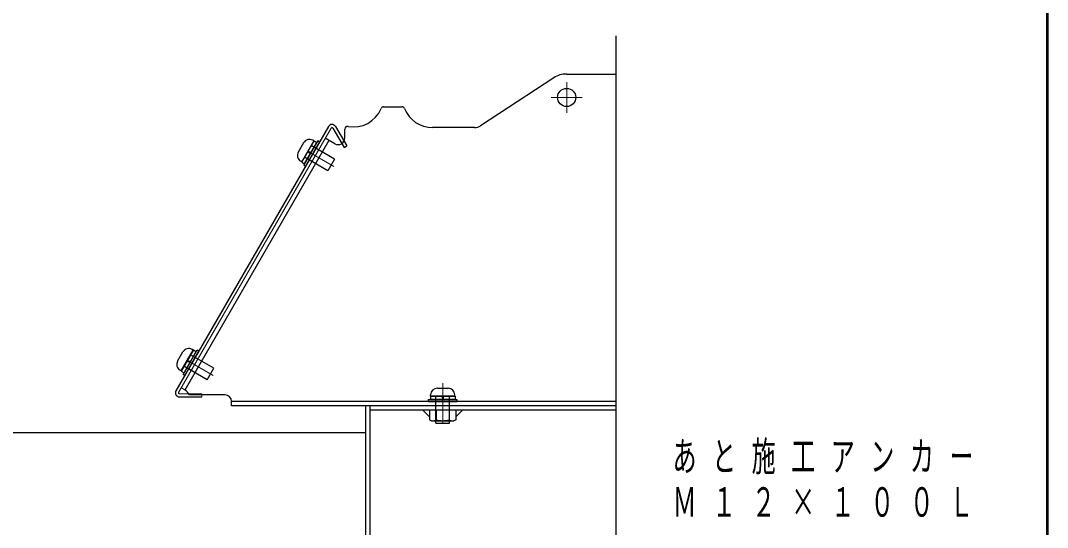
# Model space of a CAD drawing. Units: millimetres on the paper, scale 1:50. Extents: x -385 to 840, y 0 to 267.
# Drawn here: x 763.4 to 840, y 176 to 213.8 of the extents above; entities that cross this region are included whole.
import ezdxf

# ---------------------------------------------------------------- set-up
doc = ezdxf.new("R2010")
doc.units = ezdxf.units.MM
doc.linetypes.add('USER1', pattern=[4.5, 2.5, -2])
doc.linetypes.add('USER2', pattern=[6, 3, -1, 1, -1])
doc.layers.add('1_10', color=7, linetype='Continuous', lineweight=25)
doc.layers.add('LY_3', color=7, linetype='Continuous', lineweight=13)
doc.styles.add('ＭＳ ゴシック', font='')
doc.styles.get('ＭＳ ゴシック').set_extended_font_data('MS Gothic')

msp = doc.modelspace()

# ---------------------------------------------------------------- linework, layer by layer
at = {"layer": '1_10'}
for p, q in [((807.787, 212.698), (807.787, 113.646)), ((793.893, 184.789), (793.893, 184.08)), ((795.856, 184.789), (793.893, 184.789)), ((794.384, 184.789), (794.384, 184.08)), ((795.366, 184.789), (795.366, 184.08)), ((795.856, 184.789), (795.856, 184.08)), ((793.893, 184.08), (794.05, 183.989)), ((794.05, 183.989), (795.7, 183.989)), ((795.856, 184.08), (795.7, 183.989)), ((789.125, 183.109), (754.122, 183.109))]:
    msp.add_line(p, q, dxfattribs=at)
at = {"layer": '1_10', "color": 2}
for p, q in [((803.166, 209.573), (797.698, 205.99)), ((804.125, 209.859), (807.787, 209.859)), ((790.464, 207.415), (791.844, 207.415)), ((786.351, 205.944), (774.972, 186.235)), ((786.672, 205.828), (787.511, 204.375)), ((786.871, 205.944), (787.71, 204.49)), ((787.571, 205.09), (787.571, 205.755)), ((797.26, 205.859), (794.125, 205.859)), ((786.388, 204.907), (775.638, 186.288)), ((786.821, 204.657), (786.111, 205.067)), ((787.511, 204.375), (787.71, 204.49)), ((775.625, 186.295), (775.361, 186.448)), ((775.232, 185.785), (776.911, 185.785)), ((778.625, 185.929), (775.991, 185.929)), ((807.787, 185.429), (779.125, 185.429)), ((779.125, 185.109), (779.125, 185.429)), ((807.787, 185.109), (779.125, 185.109)), ((789.125, 185.109), (789.125, 163.109)), ((807.787, 185.109), (789.125, 185.109)), ((789.445, 185.109), (789.445, 163.109)), ((807.787, 184.789), (789.445, 184.789)), ((793.893, 184.293), (793.397, 184.789)), ((795.856, 184.293), (796.353, 184.789))]:
    msp.add_line(p, q, dxfattribs=at)
at = {"layer": '1_10', "color": 2, "linetype": 'USER2', "lineweight": 13}
for p, q in [((804.125, 209.259), (804.125, 206.959)), ((805.275, 208.109), (802.975, 208.109)), ((784.791, 204.097), (786.748, 202.968)), ((775.791, 188.509), (777.748, 187.379)), ((794.875, 186.808), (794.875, 183.058)), ((794.875, 186.489), (794.875, 183.798))]:
    msp.add_line(p, q, dxfattribs=at)
at = {"layer": '1_10', "color": 2, "lineweight": 13}
msp.add_line((786.55, 205.828), (775.172, 186.12), dxfattribs=at)
at = {"layer": '1_10', "color": 4}
for p, q in [((784.496, 204.73), (784.096, 204.037)), ((784.355, 203.287), (785.275, 204.88)), ((785.265, 204.863), (784.365, 203.304)), ((785.557, 204.868), (784.507, 203.049)), ((784.572, 203.162), (785.492, 204.755)), ((785.687, 204.793), (784.637, 202.974)), ((785.265, 204.863), (785.179, 204.913)), ((785.275, 204.88), (785.492, 204.755)), ((785.687, 204.793), (785.557, 204.868)), ((784.815, 204.083), (784.998, 203.9)), ((784.849, 204.141), (785.032, 203.958)), ((786.797, 203.516), (785.065, 204.516)), ((784.365, 203.304), (784.279, 203.354)), ((784.355, 203.287), (784.572, 203.162)), ((786.297, 202.65), (784.565, 203.65)), ((786.797, 203.516), (786.297, 202.65)), ((784.507, 203.049), (784.637, 202.974)), ((776.275, 189.292), (775.355, 187.698)), ((775.365, 187.716), (776.265, 189.274)), ((775.507, 187.461), (776.557, 189.279)), ((776.265, 189.274), (776.179, 189.324)), ((776.275, 189.292), (776.492, 189.167)), ((776.557, 189.279), (776.687, 189.204)), ((775.096, 188.449), (775.496, 189.141)), ((776.492, 189.167), (775.572, 187.573)), ((775.637, 187.386), (776.687, 189.204)), ((777.797, 187.928), (776.065, 188.928)), ((775.365, 187.716), (775.279, 187.766)), ((777.297, 187.062), (775.565, 188.062)), ((775.782, 188.437), (776.032, 188.37)), ((775.815, 188.495), (776.065, 188.428)), ((777.297, 187.062), (777.797, 187.928)), ((775.355, 187.698), (775.572, 187.573)), ((775.637, 187.386), (775.507, 187.461)), ((794.475, 186.429), (795.275, 186.429)), ((793.825, 185.579), (795.925, 185.579)), ((793.825, 185.429), (793.825, 185.579)), ((795.795, 185.829), (793.955, 185.829)), ((793.955, 185.829), (793.955, 185.579)), ((795.795, 185.579), (793.955, 185.579)), ((793.975, 185.829), (793.975, 185.929)), ((793.975, 185.829), (795.775, 185.829)), ((794.375, 183.829), (794.375, 185.829)), ((794.808, 185.829), (794.875, 185.579)), ((794.875, 185.829), (794.942, 185.579)), ((795.375, 183.829), (795.375, 185.829)), ((795.775, 185.829), (795.775, 185.929)), ((795.795, 185.829), (795.795, 185.579)), ((795.925, 185.579), (795.925, 185.429)), ((793.825, 185.429), (795.925, 185.429)), ((794.375, 183.829), (795.375, 183.829))]:
    msp.add_line(p, q, dxfattribs=at)
at = {"layer": '1_10', "color": 2, "linetype": 'USER1', "lineweight": 13}
for p, q in [((775.232, 186.015), (776.911, 186.015)), ((776.911, 186.015), (776.911, 185.785))]:
    msp.add_line(p, q, dxfattribs=at)
at = {"layer": '1_10', "color": 2}
msp.add_circle((804.125, 208.109), 0.675, dxfattribs=at)
for centre, radius, start, end in [((804.125, 208.109), 1.75, 90, 123.23616), ((788.237, 208.109), 2.2, 258.81234, 338.12283), ((790.464, 207.215), 0.2, 90, 158.12283), ((791.844, 207.215), 0.2, 21.40842, 90), ((794.125, 208.109), 2.25, 201.40842, 270), ((786.611, 205.793), 0.3, 30, 150), ((786.611, 205.793), 0.07, 30, 150), ((787.771, 205.755), 0.2, 78.81234, 180), ((797.26, 206.659), 0.8, 270, 303.23616), ((787.071, 205.09), 0.5, 240, 0), ((775.232, 186.085), 0.3, 150, 270), ((775.125, 185.429), 1, 30, 60), ((775.232, 186.085), 0.07, 150, 270), ((778.625, 185.429), 0.5, 0, 90)]:
    msp.add_arc(centre, radius, start, end, dxfattribs=at)
at = {"layer": '1_10', "color": 4}
for centre, start, end in [((784.929, 204.48), 60, 150), ((784.529, 203.787), 150, 240), ((775.929, 188.891), 60, 150), ((775.529, 188.199), 150, 240), ((794.475, 185.929), 90, 180), ((795.275, 185.929), 0, 90)]:
    msp.add_arc(centre, 0.5, start, end, dxfattribs=at)
at = {"layer": '1_10'}
for centre, radius, start, end in [((794.139, 184.438), 0.434, 235.61587, 304.38414), ((794.875, 185.628), 1.624, 252.41211, 287.58789), ((795.611, 184.438), 0.434, 235.61587, 304.38414)]:
    msp.add_arc(centre, radius, start, end, dxfattribs=at)
at = {"layer": 'LY_3', "lineweight": 50}
msp.add_line((840, 0), (840, 267), dxfattribs=at)

# ---------------------------------------------------------------- texts
at = {"layer": '1_10', "char_height": 2.199, "attachment_point": 4, "style": 'ＭＳ ゴシック'}
for s, insert in [('\\T1.64;\\W0.6;あと施工アンカー', (812.021, 181.228)), ('\\T1.64;\\W0.6;Ｍ１２×１００Ｌ', (812.021, 177.928))]:
    msp.add_mtext(s, dxfattribs=dict(at, insert=insert))

doc.saveas('drawing.dxf')
